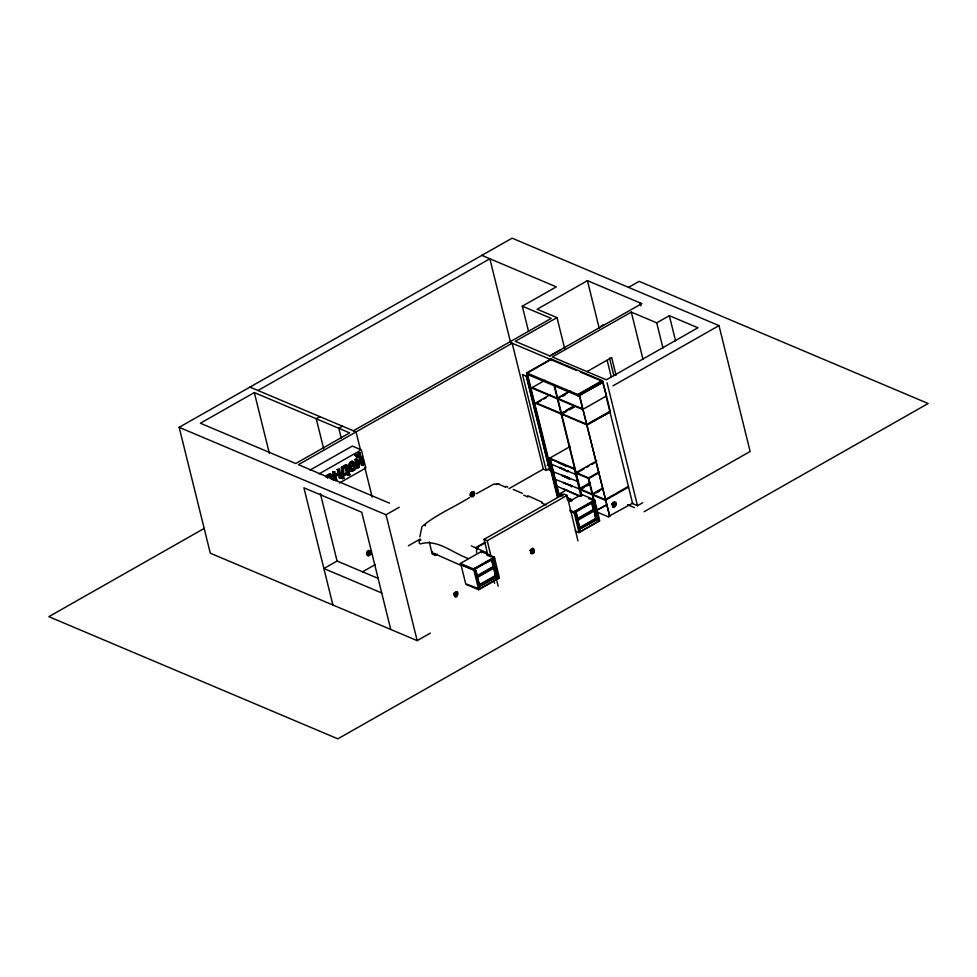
<?xml version="1.0" encoding="UTF-8"?>
<svg xmlns="http://www.w3.org/2000/svg" width="977" height="977" viewBox="0 0 977 977"><rect width="100%" height="100%" fill="white"/><g stroke="black" fill="none" stroke-linecap="round" stroke-linejoin="round"><path stroke-width="1.47" d="M612.176 504.095C614.643 497.635 618.27 508.089 612.726 506.721M370.723 553.751L370.405 554.24M370.869 553.861L370.063 550.881L367.511 552.469M473.76 492.115C467.959 491.077 472.233 500.908 474.309 494.753M367.938 553.104L367.938 552.176L368.964 551.956A1.356 1.026 -67.1 0 1 369.526 554.203L368.988 554.509A1.356 1.026 -67.1 0 1 368.427 552.261L368.024 551.846M368.134 553.483L368.793 552.286M369.904 553.324L369.746 552.506M455.429 594.785L455.026 594.199L455.502 594.956M455.477 594.688L456.247 593.552L455.526 593.112L457.004 593.552M456.784 594.382L456.381 595.738A1.356 1.026 -67.1 0 1 455.819 593.491M456.784 594.053L457.089 593.698M471.525 494.179L471.341 493.47M471.708 494.557L471.976 493.739M473.491 494.386L473.21 493.629M531.146 550.881L532.086 552.152M531.183 551.199L532.721 550.051A1.356 1.026 -67.1 0 1 533.271 552.213L532.734 552.518A1.356 1.026 -67.1 0 1 532.172 550.259L532.196 550.405M531.769 551.565L531.378 550.979L532.734 552.298M533.161 551.138L533.295 551.81M532.734 551.565C530.303 550.796 534.065 550.845 533.43 550.478M533.589 551.297L531.867 549.892M612.982 504.401L613.922 505.549L613.593 504.95M613.605 505.085L613.202 504.498L614.325 505.842M614.093 503.949L613.654 504.975L613.202 504.498M614.948 505.536L615.388 504.498M614.997 504.376L615.266 503.998M333.365 480.208L332.925 476.373L331.533 474.614A3.774 2.858 -67.1 0 0 329.591 474.504L328.174 475.298A3.823 2.894 -67.1 0 0 326.745 477.338M612.164 503.961C612.909 514.268 620.847 497.098 612.213 503.766M348.801 475.445L348.3 473.442L343.44 476.202L343.941 478.205L341.987 478.535L341.364 467.201L345.895 464.625L346.688 464.967L349.949 474.798L348.007 475.115L347.507 473.112L343.867 475.176M341.205 475.359L342.487 475.42L342.768 471.83L342.158 467.531L341.364 467.201M327.735 478.229L327.857 477.655A2.186 1.649 -67.1 0 1 328.712 476.336L329.628 475.823A2.162 1.636 -67.1 0 1 330.837 475.97L332.156 479.512M419.841 536.886L421.979 526.603C436.096 514.598 453.792 507.368 469.522 497.598M361.588 456.503L360.428 457.163L358.486 465.174L356.984 459.117L354.969 459.471L357.008 467.739L358.925 467.433L360.879 459.3L362.406 465.467L363.627 464.759L361.588 456.503L360.794 456.161L359.634 456.821L358.022 463.501M367.389 552.323C365.337 558.734 373.898 554.093 369.929 550.613C364.934 548.83 366.583 560.2 370.552 553.971L368.207 555.278M349.595 464.319L349.4 466.298L350.193 466.64L354.089 464.417C353.356 460.936 349.155 464.295 350.193 466.64M472.795 495.278L473.259 494.289M454.867 594.126L455.722 592.917A1.356 1.026 -67.1 0 1 456.784 594.26L456.809 594.285M359.255 454.977L356.813 457.028L354.932 455.111L356.007 454.5L358.376 456.088L359.011 453.584L358.217 453.255L358.278 454.855L357.069 455.917M457.383 595.042L456.515 591.818M530.902 553.226C536.043 556.658 534.822 543.188 530.34 550.576M454.952 593.857L455.538 592.99M614.142 503.399L613.055 504.975M355.909 466.847L352.563 469.668L350.45 467.702L355.567 464.796C348.948 452.07 345.357 480.22 356.287 468.362L355.909 466.847C354.101 466.139 352.331 471.39 350.132 468.545M533.711 551.846L532.953 548.573L530.23 550.136L531.048 553.434L533.552 551.736L531.195 553.043M454.305 593.173L453.987 593.796M471.903 493.703L472.612 493.263M456.577 595.665L457.016 595.054M532.66 551.541L533.088 552.347L532.245 551.981M533.369 551.834L532.099 552.249A1.356 1.026 -67.1 0 1 531.537 549.99M613.214 503.863L613.91 503.424M613.544 503.387L613.373 503.509A1.356 1.026 -67.1 0 0 613.922 505.768L615.192 505.353M355.005 468.569L355.115 466.505M350.108 463.477L351.378 462.609M432.176 551.431L431.944 551.614A2.162 1.014 -13.5 0 0 431.687 552.445L461.364 565.561M612.481 503.473L614.68 502.447L615.425 505.085M368.72 553.898L369.489 554.069M472.001 493.324L472.538 493.019A1.356 1.026 -67.1 0 1 473.1 495.278L472.563 495.583A1.356 1.026 -67.1 0 1 472.001 493.324L472.16 493.3M531.561 550.136L532.074 549.685A1.356 1.026 -67.1 0 1 532.636 551.944L532.929 552.432M613.983 503.705L614.545 503.473A1.356 1.026 -67.1 0 1 615.107 505.732L614.557 506.037A1.356 1.026 -67.1 0 1 614.008 503.778L614.35 503.558M353.137 470.157L353.869 469.668M420.867 539.915L419.133 541.026L419.218 543.065L420.269 543.945C437.476 538.596 452.705 553.177 468.227 558.465M430.368 633.133L417.179 640.631L210.299 553.19L179.157 427.315L512.119 238.168L718.999 325.61L750.141 451.484L644.124 511.716M254.325 392.571L200.383 423.224L295.726 463.525L349.668 432.872L254.325 392.571L269.347 453.291M257.989 390.495L489.868 258.771L510.739 343.122M319.906 416.666L316.243 418.742L323.692 448.846M528.52 331.325L522.292 306.167L556.292 286.859L481.832 255.376M557.012 317.61L515.282 341.327L549.77 355.897L641.779 303.627L587.433 280.655L537.155 309.22L557.012 317.61L564.706 348.716M342.475 426.204L338.811 428.28L341.291 438.319M353.332 430.796L551.211 318.392L522.292 306.167M204.046 528.508L48.85 616.67L337.847 738.832L928.15 403.513L639.153 281.352L628.541 287.385M310.027 470.084L352.294 446.074L361.319 449.884L365.813 468.032L339.398 483.041M319.052 473.894L361.319 449.884M358.217 453.255L360.086 452.974C361.649 455.856 356.495 459.556 355.726 455.453L354.932 455.111M355.726 455.453L356.8 454.842M359.011 453.584L360.086 452.974M334.732 480.391L332.681 472.135L334.72 471.757L335.551 475.103L338.885 473.21L337.273 469.522L338.885 473.21M337.273 469.522L339.3 469.155L341.352 477.423L339.312 477.79L338.396 474.065L335.05 475.97M332.681 472.135L334.72 471.757M338.066 469.864L339.3 469.155M342.158 467.531L346.688 464.967M354.969 459.471L356.984 459.117M342.829 467.702L345.736 466.835L347.201 472.746L343.709 474.724L343.623 468.044L345.736 466.835M338.091 472.868L334.757 474.773L335.551 475.103M349.4 466.298L354.089 464.417M349.656 467.36L353.491 465.186M600.977 326.074L603.542 324.608M549.489 356.214L561.201 349.571M342.915 474.395L347.201 472.746M345.895 464.625L347.641 471.708L349.168 471.622M339.312 477.79L341.352 477.423M360.391 460.191L361.612 465.125L363.627 464.759M631.301 312.103L552.31 356.971L606.338 379.809L697.944 327.771L669.343 315.681L656.727 322.85L631.301 312.103L643.025 359.487M340.106 478.132L339.19 474.407L335.844 476.3L336.76 480.025L335.526 480.733L333.475 472.465M526.652 372.872L551.077 358.999L602.687 380.81L578.262 394.696L526.652 372.872L557.464 497.378M348.007 475.115L349.949 474.798M557.403 398.86L532.367 388.272L532.196 387.588L545.093 380.261M587.055 371.565L611.675 357.582L616.047 375.266M561.164 414.016L536.117 403.44L535.946 402.756L550.124 394.696M536.117 403.44L541.27 400.509M543.847 399.043L546.436 397.578M568.846 391.582L557.244 398.176L532.196 387.588M570.605 391.056L557.72 398.372L582.756 408.96M563.045 396.125L565.622 394.659M602.211 380.615L577.786 394.488L578.128 395.856L603.029 382.178L610.369 411.83L587.165 425.007M527.556 374.484L578.604 396.064L603.029 382.178M563.57 411.867L560.993 413.332L535.946 402.756M566.147 410.413L573.89 406.017M574.366 406.212L561.47 413.54L586.518 424.128M566.794 411.293L561.641 414.224L586.688 424.812M569.371 409.827L574.537 406.896M179.157 427.315L386.025 514.757L399.214 507.258M612.97 385.842L718.999 325.61M583.232 409.168L606.448 395.978L602.553 381.983M378.392 578.494L337.077 561.03L323.888 568.529L381.726 592.978M586.994 424.323L610.198 411.146M587.971 424.079L610.369 411.83M473.442 492.225L471.085 493.532L473.442 492.274M367.523 552.506L369.856 551.162M471.512 494.594L471.109 493.996L471.647 494.521M367.987 553.776L367.535 552.933L368.598 554.289M471.793 496.389L474.126 495.046M561.848 495.974L558.685 494.643L549.66 458.164L570.287 446.44M547.193 465.504L549.77 463.916M362.308 571.936L375.4 564.498M408.362 545.777L420.269 539.011M508.932 488.659L543.334 469.107L546.192 470.316L549.453 468.471L526.481 375.644M564.266 469.033L559.638 467.69L567.832 471.769L568.248 470.743M559.809 468.374L560.224 467.348M575.013 468.887L574.403 469.229L581.107 496.365M596.715 460.875L576.088 472.599L588.606 477.887L598.925 472.038M575.526 473.796L576.137 473.442M577.541 472.55L583.99 468.887M586.566 467.421L589.143 465.956M591.72 464.49L594.309 463.025M429.294 541.905L432.188 553.996L435.315 555.363L437.342 554.203M557.024 486.18L579.947 496.487M571.557 486.815L571.997 485.789L563.363 482.736L572.168 486.473M563.534 483.42L563.973 482.394M578.14 481.673L553.471 471.818M565.219 490.259L565.83 489.917M566.733 489.77L559.003 494.167L563.008 495.864M558.685 494.643L557.464 495.339L527.226 373.116L551.651 359.243L551.993 360.611M561.751 493.385L559.162 494.85L550.307 459.043M599.096 472.721L588.777 478.571L576.259 473.283M487.926 555.449L484.067 539.328L563.863 494.008L567.051 495.4L577.944 540.843M484.067 539.328L487.254 540.721L567.051 495.4M475.494 547.755L484.653 542.553M579.862 488.5L589.9 482.785M580.008 489.196L555.327 479.341M590.462 483.151L580.143 489.013L592.196 494.106L602.504 488.244M573.255 493.654L573.865 493.312L563.155 488.781M584.185 487.499L580.314 489.697L592.367 494.789M586.762 486.033L589.339 484.568M568.541 501.848L581.608 494.423L594.675 499.955L599.731 520.863L579.056 532.612L575.172 530.975M478.73 589.754L473.857 570.055L460.68 564.584L460.387 563.436L481.282 551.565L494.362 557.085L499.418 578.005L478.73 589.754L465.821 584.295L460.949 564.596M460.68 564.584L473.857 570.055M602.98 488.451L592.673 494.313L605.19 499.601L628.394 486.424M596.703 492.799L599.292 491.333M460.387 563.436L473.466 568.956L494.362 557.085M569.872 510.165L573.792 511.826L594.675 499.955M580.533 508.516L575.441 511.411L579.593 528.203L596.141 518.799L591.989 502.007M583.074 507.063L585.626 505.622M588.166 504.181L590.719 502.728M481.49 564.926L475.127 568.541L479.28 585.333L495.827 575.942L491.663 559.137M485.3 562.752L487.853 561.311M574.647 512.095L580.851 508.565M583.33 507.161L593.833 501.763M475.567 568.529L483.017 564.291M485.496 562.886L493.507 558.893M475.262 569.115L477.435 575.49L492.945 566.672L491.81 559.723M570.153 511.325L574.183 512.925L573.792 511.826M575.209 512.339L594.969 501.116M494.643 558.246L474.333 569.237L479.194 586.847L497.806 576.271L478.632 586.603M628.565 487.108L605.361 500.285L592.844 494.997M577.37 519.227L593.918 509.823M477.057 576.357L493.605 566.965M477.338 577.517L493.886 568.125M577.663 520.387L594.211 510.983M477.484 578.103L479.658 584.466L495.168 575.648L494.032 568.699M577.81 520.961L579.972 527.324L595.481 518.518L594.358 511.557M606.57 504.669L596.251 510.531L607.047 504.865M454.158 593.442L456.491 592.099M530.511 550.222L532.844 548.879M455.074 594.871L455.929 595.494M615.327 504.022L614.631 503.729M613.3 505.28L615.009 505.561M597.57 518.897L578.946 529.473L598.132 519.141L593.259 501.519M466.737 584.173L479.365 588.997M480.611 588.288L496.743 579.117M579.166 532.147L598.816 520.985L598.535 519.825M608.036 516.711L632.937 503.033M609.733 516.222L579.349 395.16L609.733 516.222L608.512 516.918L596.898 512.009M631.948 503.338L637.492 505.683L642.719 502.703M485.679 542.54L478.84 546.326L476.605 549.66L476.605 552.64M476.471 493.69L493.788 484.14L498.868 483.92M496.389 484.507L496.524 484.433A2.162 1.014 -13.5 0 1 498.624 484.177L505.683 487.254M471.61 494.96L472.856 495.302M368.61 552.127L369.257 552.176M368.524 554.264L369.294 554.142M614.081 503.375L613.605 503.57M613.922 505.768L614.753 505.952M352.294 470.56C343.672 472.123 350.816 455.038 354.578 463.709M471.378 496.768C466.566 494.399 475.848 487.694 474.456 494.936M368.891 554.032L368.879 554.008A1.356 1.026 -67.1 0 0 369.282 553.373M456.54 595.445L455.868 595.469M455.905 593.076L456.259 593.625L455.416 593.271M509.481 342.097L576.686 370.503M580.9 372.286L603.334 381.763M528.068 376.902L522.487 374.545L546.192 470.316M557.891 399.056L582.927 409.644M549.66 458.164L574.708 468.752M549.831 458.848L574.879 469.436M551.602 464.295L575.697 474.48M563.424 475.445L568.797 477.692M547.828 469.4L552.005 471.158M562.251 475.567L568.944 478.388M627.454 504.669L634.488 507.637M614.545 503.692L613.91 503.204A1.356 1.026 -67.1 0 1 614.851 503.619M581.95 495.718L581.608 494.423M588.423 498.355L592.355 500.004M575.197 493.873L579.214 495.571M567.026 497.562L572.375 499.821M567.197 498.246L572.546 500.505M556.89 495.095L560.248 496.511M567.21 499.455L571.386 501.225M513.218 489.44L522.329 493.361M249.953 387.1L356.043 431.932L360.44 449.701M359.634 456.821L360.428 457.163M361.612 465.125L362.406 465.467M354.773 464.466L355.567 464.796M358.132 467.104L358.925 467.433M355.494 468.02L356.287 468.362M347.641 471.708L348.435 472.038M341.694 475.091L342.487 475.42M343.147 477.875L343.941 478.205M335.966 479.683L336.76 480.025M389.579 503.192L298.425 464.661L512.18 343.245L543.334 469.107M486.79 555.034L490.674 556.67M368.561 553.996L369.172 554.435M456.943 593.515L456.296 593.369L457.151 593.735M523.757 495.168L527.934 497M541.832 503.082L545.996 504.914M471.329 545.923L486.986 552.787M527.788 495.742L542.333 502.3M505.952 486.314L507.735 487.12M533.357 550.32L533.503 550.515M425.435 525.821L425.264 525.638A2.162 1.014 -13.5 0 1 425.52 524.808M352.465 462.671L353.295 464.087M455.27 595.176L454.769 594.382M356.642 455.783L356.007 454.5M332.131 476.043L330.739 474.285A3.774 2.858 -67.1 0 0 328.785 474.163L327.38 474.969A3.823 2.894 -67.1 0 0 325.952 476.996M612.286 503.949L612.921 506.501M530.45 550.43L531.085 552.982M456.613 592.147L457.248 594.785M454.146 593.625L454.732 596.214M533.589 551.492L532.929 548.989L533.625 551.504M669.343 315.681L675.571 340.851M656.727 322.85L662.956 348.02M640.191 302.955L640.9 305.825M609.489 357.985L613.874 375.669M587.433 280.655L599.157 328.04M607.23 360.623L611.26 376.914M607.071 382.776L637.492 505.683M606.143 396.467L632.461 502.837M614.802 502.483L615.412 505.048M578.262 394.696L578.604 396.064M588.606 477.887L596.727 510.727M588.301 478.376L593.43 499.088M593.54 500.603L598.706 521.449M591.61 502.874L593.259 509.542L577.749 518.347L576.1 511.692M554.643 385.964L581.73 495.424M554.167 385.756L581.254 495.205M566.367 465.834L566.538 466.517L558.331 462.439M569.53 478.608L569.701 479.292L561.494 475.213M574.928 511.179L580.082 532.025M576.088 517.883L578.592 528.02M574.183 512.925L579.056 532.612M526.224 376.157L548.463 466.041M493.226 557.733L498.38 578.592M492.945 558.661L497.244 576.027M473.552 492.359L474.187 494.912M481.282 551.565L481.576 552.726M474.602 568.309L479.768 589.168M478.559 588.13L478.852 589.29M473.466 568.956L473.76 570.116M386.025 514.757L417.179 640.631M364.836 467.482L372.164 497.098M361.136 457.541L362.491 463.049M355.762 459.813L357.802 468.068M390.751 629.469L361.746 512.253L303.908 487.804L332.913 605.019M369.941 551.272L370.613 553.849M368.097 555.278L367.462 552.713M344.942 466.505L346.408 472.416M341.999 475.701L342.78 478.864M320.371 493.519L337.077 561.03M487.254 540.721L491.126 556.853M496.389 578.836L498.148 586.163M493.898 580.375L494.606 583.306M434.985 553.996L435.315 555.363M331.362 479.182L330.043 475.628A2.162 1.636 -67.1 0 0 328.822 475.481M359.28 452.644L359.438 453.878M327.551 476.373A2.186 1.649 -67.1 0 1 327.918 476.007M455.746 595.469A1.356 1.026 -67.1 0 1 455.184 593.222M456.369 593.186A1.356 1.026 -67.1 0 1 456.918 595.433M453.829 593.515C455.966 604.555 461.694 586.017 453.841 593.466M471.708 496.279L471.085 493.764L471.647 496.328"/></g></svg>
